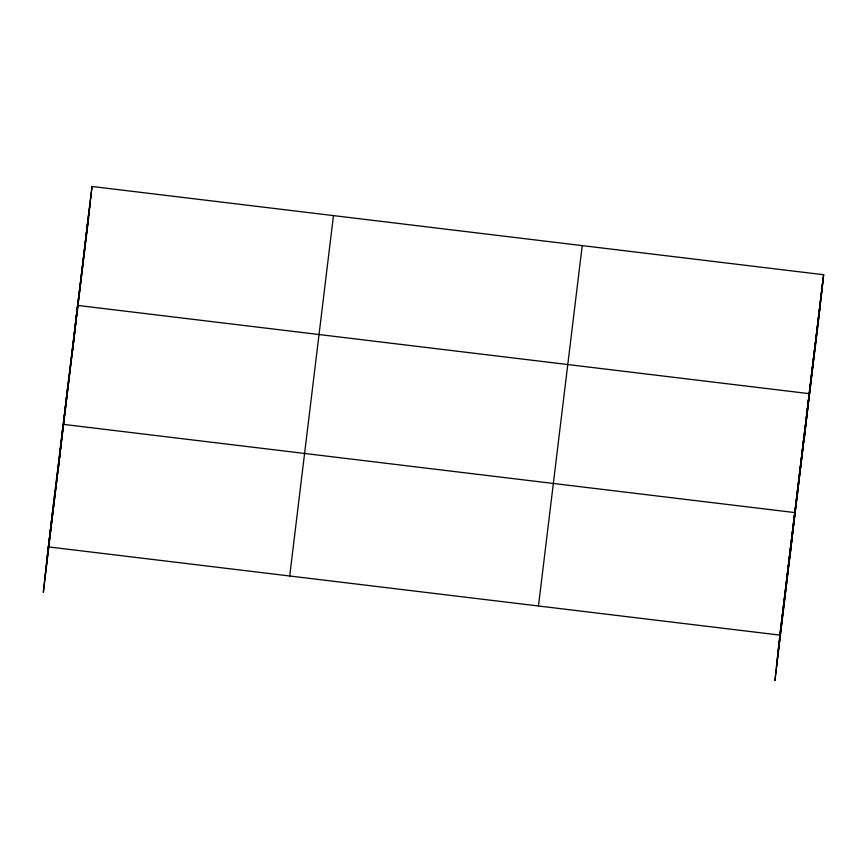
<?xml version="1.0" encoding="UTF-8"?>
<svg xmlns="http://www.w3.org/2000/svg" width="867" height="867" viewBox="0 0 867 867"><rect width="100%" height="100%" fill="white"/><g stroke="black" fill="none" stroke-linecap="round" stroke-linejoin="round"><path stroke-width="1.3" d="M49.083 540.531L49.343 538.114M50.145 531.785L50.405 529.369M51.207 523.029L51.467 520.612M52.269 514.283L52.529 511.866M53.331 505.526L53.591 503.109M54.393 496.769L54.654 494.353M55.455 488.023L55.726 485.607M56.518 479.267L56.788 476.85M57.58 470.521L57.851 468.104M58.642 461.764L58.913 459.347M59.704 453.007L59.975 450.591M60.777 444.262L61.037 441.845M58.23 469.741L63.161 424.342L794.768 512.581L789.837 557.98M64.006 417.612L64.266 415.195M65.123 408.455L65.383 406.038M66.228 399.308L66.488 396.891M67.344 390.161L67.604 387.744M68.45 381.014L68.71 378.597M69.566 371.867L69.826 369.45M70.671 362.72L70.931 360.304M71.788 353.573L72.048 351.157M72.893 344.427L73.153 341.999M74.009 335.269L74.269 332.852M75.115 326.122L75.375 323.705M76.231 316.975L76.491 314.558M72.665 350.81L77.596 305.412L809.214 393.661L804.273 439.06M78.453 298.682L78.713 296.265M79.558 289.535L79.818 287.118M80.674 280.388L80.934 277.971M81.78 271.241L82.04 268.813M82.896 262.083L83.156 259.666M84.001 252.936L84.262 250.52M85.118 243.79L85.378 241.373M86.223 234.643L86.483 232.226M87.339 225.496L87.6 223.079M88.445 216.349L88.705 213.932M89.561 207.202L89.821 204.785M90.667 198.055L90.927 195.628M92.043 186.481L43.35 592.269L48.281 546.871L779.888 635.11L774.957 680.519L823.65 274.731L92.043 186.481L48.021 549.288M780.69 628.781L780.95 626.364M781.752 620.024L782.012 617.607M782.814 611.278L783.074 608.862M783.876 602.522L784.147 600.105M784.938 593.776L785.209 591.359M786.001 585.019L786.271 582.602M787.063 576.262L787.334 573.846M788.136 567.517L788.396 565.1M789.198 558.76L789.458 556.343M790.26 550.014L790.52 547.597M791.322 541.257L791.582 538.841M792.384 532.511L792.644 530.084M793.446 523.755L793.706 521.338M795.613 505.851L795.884 503.434M796.73 496.704L796.99 494.288M797.835 487.557L798.106 485.141M798.951 478.411L799.211 475.994M800.057 469.264L800.328 466.847M801.173 460.117L801.433 457.689M802.278 450.959L802.549 448.542M803.395 441.812L803.655 439.396M804.5 432.666L804.771 430.249M805.616 423.519L805.876 421.102M806.722 414.372L806.993 411.955M810.06 386.931L810.32 384.504M811.165 377.774L811.436 375.357M812.281 368.627L812.542 366.21M813.387 359.48L813.658 357.063M814.503 350.333L814.763 347.916M815.609 341.186L815.88 338.769M816.725 332.039L816.985 329.623M817.83 322.892L818.101 320.476M818.947 313.746L819.207 311.318M820.052 304.588L820.323 302.171M821.168 295.441L821.428 293.024M822.274 286.294L822.545 283.877M46.482 563.474L90.233 203.084M44.889 578.083L88.651 217.704M289.708 575.991L333.47 215.601M538.461 605.99L582.223 245.61M779.888 635.11L823.65 274.731M779.628 637.538L823.39 277.147M778.089 651.713L821.851 291.334M776.496 666.333L820.258 305.943"/></g></svg>
